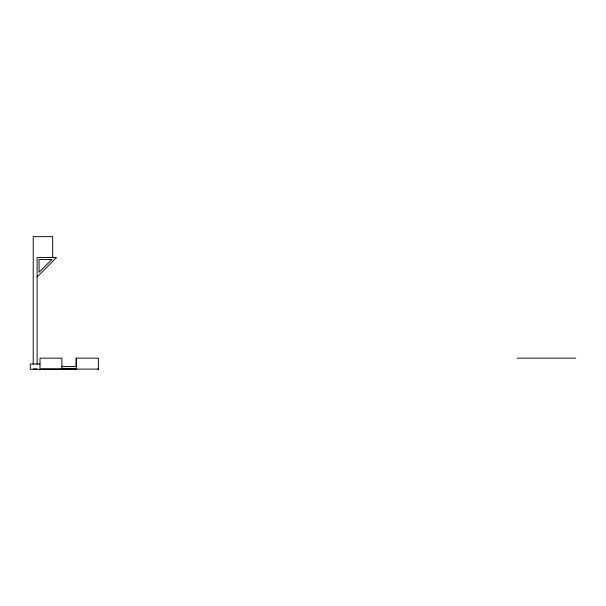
<?xml version="1.0" encoding="UTF-8"?>
<svg xmlns="http://www.w3.org/2000/svg" width="606" height="606" viewBox="0 0 606 606"><rect width="100%" height="100%" fill="white"/><g stroke="black" fill="none" stroke-linecap="round" stroke-linejoin="round"><path stroke-width="0.91" d="M40.163 369.213L41.443 369.289M37.102 276.995L56.547 257.55L37.102 257.55L37.102 364.176M97.786 369.289L98.316 369.054L97.407 369.289M97.43 369.349L98.21 369.213M96.99 369.107L41.965 369.054M61.895 369.13L41.39 369.107M517.365 358.169L575.7 358.169M40.019 364.001L30.3 364.001L30.3 369.349L40.019 369.349L40.019 358.169L61.895 358.169L61.895 369.349L76.477 369.349L76.477 358.169M61.357 366.433L75.992 366.433L75.992 358.169L98.354 358.169L98.354 368.865M61.206 368.38L76.477 368.38M33.216 368.865L37.102 368.865M40.95 369.349L40.178 369.107L40.587 369.289M52.661 257.55L52.661 236.651L33.216 236.651L33.216 364.145M51.858 259.497L39.049 272.299L39.049 259.497L51.858 259.497"/></g></svg>
